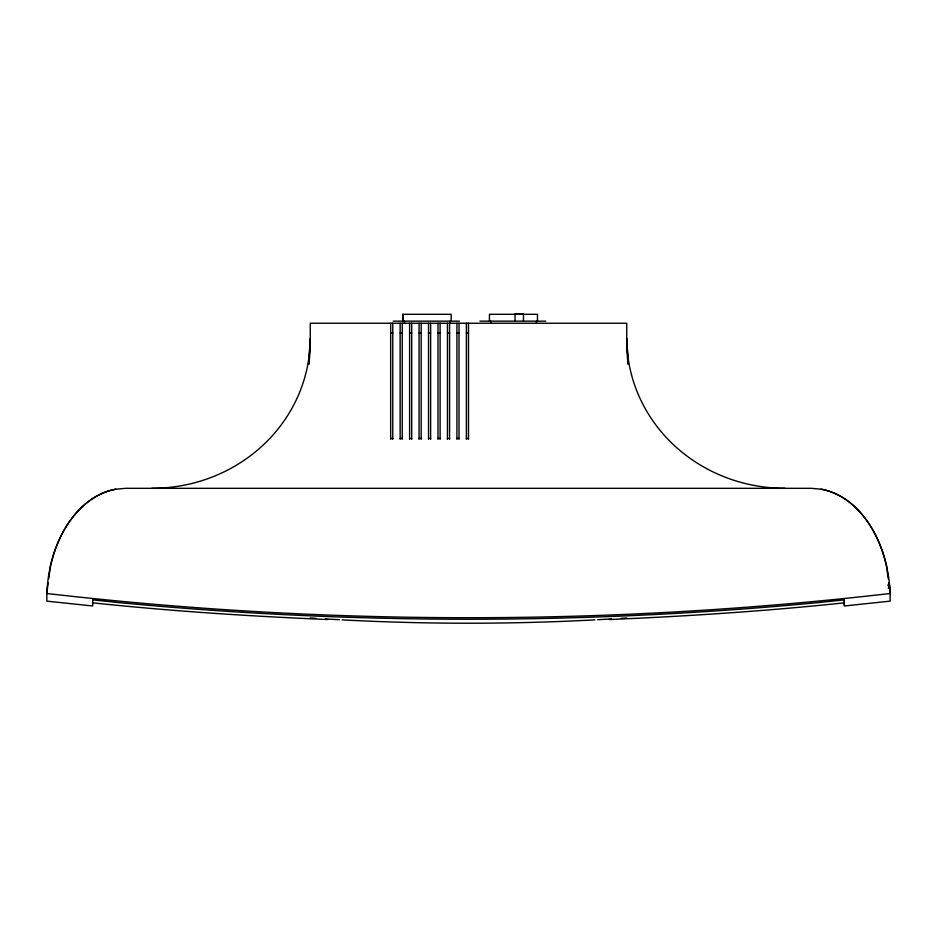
<?xml version="1.0" encoding="UTF-8"?>
<svg xmlns="http://www.w3.org/2000/svg" width="937" height="937" viewBox="0 0 937 937"><rect width="100%" height="100%" fill="white"/><g stroke="black" fill="none" stroke-linecap="round" stroke-linejoin="round"><path stroke-width="1.41" d="M308.554 364.118L310.264 338.667L310.264 323.242L626.736 323.242L626.736 338.667A254.22 254.22 0 0 0 628.024 364.165M48.197 582.826L46.85 592.711L46.85 601.144L92.681 605.981L92.681 599.422M48.771 578.597L50.504 565.889A111.737 79.013 90 0 1 115.801 489.208L125.722 488.318L811.278 488.318L821.199 489.208A111.737 79.013 -90 0 1 886.496 565.889L888.229 578.597M844.319 601.976L844.319 599.422M844.319 605.126L844.319 602.585M844.319 602.831C766.208 611.111 687.793 616.23 609.319 619.521M888.135 584.758L889.389 584.641M888.182 585.274L889.424 585.168M888.217 585.742L889.471 585.637M888.393 587.745L889.646 587.64M888.452 588.366L889.693 588.178M516.088 314.094L522.401 314.094M393.212 321.145L459.458 321.145M479.978 321.145L545.709 321.145M390.67 332.94L392.779 332.94M400.134 332.94L402.242 332.94M409.61 332.94L411.706 332.94M419.073 332.94L421.17 332.94M428.537 332.94L430.633 332.94M438.001 332.94L440.109 332.94M447.464 332.94L449.573 332.94M456.928 332.94L459.036 332.94M466.392 332.94L468.5 332.94M390.67 438.434L392.779 438.434M400.134 438.434L402.242 438.434M409.61 438.434L411.706 438.434M419.073 438.434L421.17 438.434M428.537 438.434L430.633 438.434M438.001 438.434L440.109 438.434M447.464 438.434L449.573 438.434M456.928 438.434L459.036 438.434M466.392 438.434L468.5 438.434M327.681 619.521C249.207 616.23 170.792 611.111 92.681 602.831M92.681 599.856L116.891 602.409A3680.923 3680.923 0 0 0 820.109 602.409L844.319 599.856L844.319 605.981L890.15 601.144L890.15 592.711L888.803 582.826M889.248 583.013L890.15 593.496A3680.923 3680.923 0 0 1 46.85 593.496A111.737 79.013 -90 0 1 115.801 489.208M628.446 364.118L626.736 338.667A158.236 150.119 0 0 0 784.983 488.318M537.451 321.145L537.451 314.305L489.442 314.305L489.442 321.145M536.444 321.145L536.444 323.242M523.455 321.145L523.455 313.778L515.045 313.778L515.045 321.145M490.742 321.145L490.742 323.242M468.5 323.242L468.5 439.312M466.392 323.242L466.392 439.312M459.036 323.242L459.036 439.312M456.928 323.242L456.928 439.312M451.201 321.145L451.201 314.305L402.676 314.305L402.676 321.145M450.193 321.145L450.193 323.242M449.573 323.242L449.573 439.312M447.464 323.242L447.464 439.312M440.109 323.242L440.109 439.312M438.001 323.242L438.001 439.312M430.633 323.242L430.633 439.312M428.537 323.242L428.537 439.312M421.17 323.242L421.17 439.312M419.073 323.242L419.073 439.312M411.706 323.242L411.706 439.312M409.61 323.242L409.61 439.312M404.491 321.145L404.491 323.242M403.191 314.305L403.191 321.145M402.242 323.242L402.242 439.312M400.134 323.242L400.134 439.312M392.779 323.242L392.779 439.312M390.67 323.242L390.67 439.312M821.199 489.208A111.737 79.013 90 0 1 890.15 593.496M152.017 488.318A158.236 150.119 0 0 0 310.264 338.667A254.22 254.22 0 0 1 308.976 364.165M626.736 617.963A2383.552 2383.552 0 0 1 621.196 618.326M611.486 618.924A2383.552 2383.552 0 0 1 597.619 619.72M594.843 619.872A2383.552 2383.552 0 0 1 342.157 619.872M339.381 619.72A2383.552 2383.552 0 0 1 325.514 618.924M315.804 618.326A2383.552 2383.552 0 0 1 310.264 617.963"/></g></svg>
